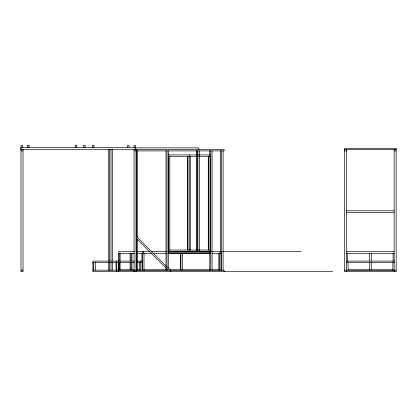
<?xml version="1.0" encoding="UTF-8"?>
<svg xmlns="http://www.w3.org/2000/svg" width="417" height="417" viewBox="0 0 417 417"><rect width="100%" height="100%" fill="white"/><g stroke="black" fill="none" stroke-linecap="round" stroke-linejoin="round"><path stroke-width="0.63" d="M21.012 149.359L21.017 145.325L22.523 145.325L22.523 147.337L21.017 147.337L135.567 147.389L135.567 149.411M135.092 147.873L198.867 147.873L198.867 149.385M344.567 149.385L396.15 149.385M21.012 150.891L23.029 150.891M134.06 150.891L136.072 150.891M136.255 150.891L224.106 150.891L224.106 149.385L21.012 149.385L21.012 271.675L23.029 271.675L23.029 149.385M344.567 150.891L346.579 150.891M394.138 150.891L396.15 150.891M167.999 154.921L210.085 154.921L210.085 251.545M168.504 156.427L210.085 156.427M346.501 210.783L394.216 210.783M346.501 212.592L394.216 212.592M168.504 250.038L210.085 250.038M134.363 251.545L118.668 251.545L118.668 260.938M137.125 251.545L149.859 251.545M151.157 251.545L166.357 251.545M167.999 251.545L301.262 251.545M346.579 251.545L394.138 251.545M168.056 251.936L210.773 251.936M168.056 252.989L210.773 252.989M118.668 253.359L134.363 253.359M137.302 253.359L151.929 253.359M153.107 253.359L166.221 253.359M168.051 253.359L210.277 253.359M212.227 253.359L220.942 253.359M346.579 253.359L394.138 253.359M134.326 261.11L92.892 261.11L92.892 271.675L332.657 271.675M137.104 261.11L142.077 261.11L142.077 270.169M346.579 261.11L394.388 261.11M92.892 262.616L134.326 262.616M137.104 262.616L142.077 262.616M346.579 262.616L394.388 262.616M119.194 269.867L134.128 269.867M137.37 269.867L139.971 269.867M143.484 269.867L166.221 269.867M169.349 269.867L210.277 269.867M212.227 269.867L219.373 269.867M348.284 269.867L393.08 269.867M21.012 270.169L23.029 270.169M92.892 270.169L224.106 270.169L224.106 271.675M344.567 270.169L396.15 270.169M136.072 236.006L170.235 270.169M136.072 238.138L168.098 270.169M394.138 149.385L394.138 271.675M393.08 253.359L393.08 261.287M392.877 262.616L392.877 270.169M371.266 253.359L371.266 260.979M371.266 262.246L371.266 269.867M369.452 253.359L369.452 260.979M369.452 262.246L369.452 269.867M348.086 262.616L348.086 270.169M347.637 253.359L347.637 261.287M346.579 149.385L346.579 271.675M223.1 150.891L223.1 270.169M221.359 150.891L221.359 270.169M220.942 251.545L220.942 270.414M220.603 150.891L220.603 251.368M220.025 251.545L220.025 253.359M219.373 253.359L219.373 270.414M218.842 253.359L218.842 269.783M212.076 150.891L212.076 270.169M210.773 150.891L210.773 270.169M209.767 150.891L209.767 155.432M209.767 251.368L209.767 270.169M208.776 156.427L208.776 250.038M208.271 156.427L208.271 250.038M199.623 150.891L199.623 250.721M197.882 150.891L197.882 250.721M197.126 150.891L197.126 250.721M196.553 150.683L196.553 250.685M190.6 156.427L190.6 250.038M189.292 154.921L189.292 251.545M187.984 156.427L187.984 250.038M187.483 156.427L187.483 250.038M182.479 253.359L182.479 269.867M180.91 253.359L180.91 269.867M180.379 253.359L180.379 269.867M170.292 270.169L170.292 271.675M169.813 156.427L169.813 250.038M168.504 154.921L168.504 251.545M168.322 150.891L168.322 268.871M167.014 150.891L167.014 267.573M167.014 268.871L167.014 270.169M166.008 150.891L166.008 266.281M166.008 267.573L166.008 270.169M144.016 253.359L144.016 270.414M143.359 251.545L143.359 253.359M142.447 251.545L142.447 270.414M141.916 253.359L141.916 260.938M140.336 261.11L140.336 270.169M139.58 262.616L139.58 270.169M137.563 150.891L137.563 237.758M137.563 239.05L137.563 270.169M136.255 149.385L136.255 236.46M136.255 237.758L136.255 270.169M136.072 149.385L136.072 271.675M135.567 147.383L135.567 145.371L134.055 145.371L134.055 147.383M134.06 149.385L134.06 271.675M131.923 253.359L131.923 260.979M131.923 262.246L131.923 269.867M131.006 253.359L131.006 260.979M131.006 262.246L131.006 269.867M130.104 253.359L130.104 260.979M130.104 262.246L130.104 269.867M129.067 147.383L129.067 145.366L127.56 145.366L127.56 147.383M120.112 253.494L120.112 261.287M120.112 262.585L120.112 269.731M119.194 253.359L119.194 260.938M119.194 262.204L119.194 270.414M118.928 262.616L118.928 270.169M118.668 262.204L118.668 270.414M118.543 261.11L118.543 271.675M116.796 261.11L116.796 271.675M116.046 262.616L116.046 270.169M112.324 149.385L112.324 261.078M112.324 262.376L112.324 270.169M111.016 149.385L111.016 261.271M111.016 262.376L111.016 270.378M109.707 149.385L109.707 261.271M109.707 262.569L109.707 270.378M108.701 149.385L108.701 261.271M108.701 262.569L108.701 270.378M95.394 262.616L95.394 270.169M93.648 262.616L93.648 270.169M20.85 147.873L20.85 149.385M29.023 145.325L27.512 145.325L27.512 147.337L29.023 147.337L29.023 145.325M76.759 145.356L75.248 145.356L75.248 147.373L76.759 147.373L76.759 145.356M85.094 145.351L83.582 145.351L83.582 147.368L85.094 147.368L85.094 145.351M93.992 145.356L92.485 145.356L92.485 147.373L93.992 147.373L93.992 145.356M396.15 148.327L344.567 148.327L344.567 271.675L396.15 271.675L396.15 148.327"/></g></svg>
